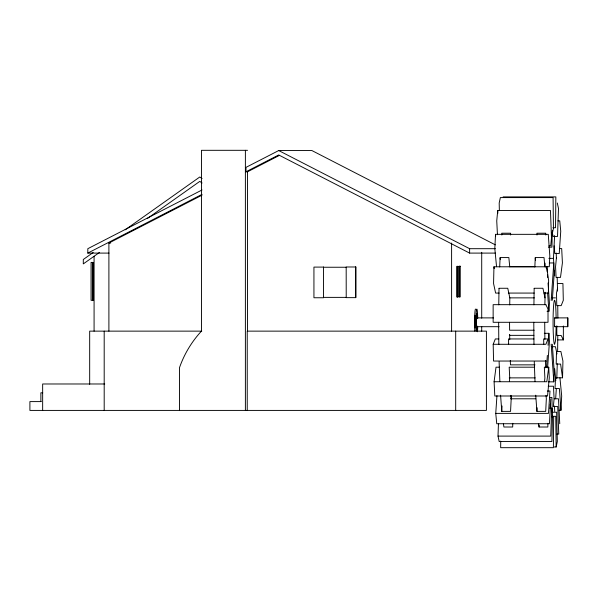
<?xml version="1.0" encoding="UTF-8"?>
<svg xmlns="http://www.w3.org/2000/svg" width="598" height="598" viewBox="0 0 598 598"><rect width="100%" height="100%" fill="white"/><g stroke="black" fill="none" stroke-linecap="round" stroke-linejoin="round"><path stroke-width="0.9" d="M498.642 322.292L498.822 344.463M533.79 322.292L533.969 344.463M557.882 318.173L557.747 305.585M498.762 304.823L499.016 288.453M509.72 304.898L509.825 297.871L507.762 288.266L498.979 288.266M533.909 304.823L534.163 288.453M544.868 304.629L545.159 292.287M557.635 350.787L557.785 335.164M500.728 441.145L500.661 447.685L553.382 447.685L553.688 416.851L551.932 416.851M543.948 293.072L548.336 293.072L548.62 280.507L546.677 266.79L493.948 266.79L493.567 283.542L495.615 293.072L499.128 293.072M512.778 423.317L512.695 427.009L503.905 427.009L503.389 423.474M547.925 423.317L547.843 427.009L539.06 427.009L539.097 425.163M552.298 230.507L551.924 247.146L548.403 247.146M562.554 377.794L562.927 361.043L560.887 351.512L556.491 351.512L556.207 364.077L560.603 364.077L562.554 377.794L556.073 377.794M499.689 266.955L500.1 257.925M549.943 408.142L551.7 408.142L552.574 412.224L551.909 441.548L499.188 441.548L498.014 436.099L498.433 423.989M534.836 266.955L535.255 257.925M551.7 408.142L550.743 436.099L498.014 436.099M556.783 378.556L557.276 363.734M535.479 260.309L535.217 257.574L544.008 257.574L544.883 266.708L549.278 266.708L549.816 256.019L548.261 234.334L495.533 234.334L494.815 248.589L496.549 266.708M511.327 396.1L510.557 411.372L501.767 411.372L502.043 405.982M546.011 395.338L546.34 398.791L545.705 411.372L536.914 411.372L537.101 407.776M544.883 266.708L545.062 263.15M554.675 275.85L553.456 258.366L554.615 235.53M550.736 398.791L549.472 423.735L496.744 423.735L495.749 413.382L496.953 395.682M555.557 377.876L555.011 388.565L559.407 388.565L560.969 410.25L559.115 410.25M560.969 410.25L561.686 395.996L559.952 377.876M547.058 311.281L548.889 311.281L549.45 303.223L548.037 282.981M546.258 268.255L546.385 266.416M548.321 381.838L553.808 381.838L554.361 373.571L552.313 344.284M555.654 398.799L556.312 388.827M546.512 367.336L547.349 355.376M548.052 345.263L548.889 333.303L544.315 333.303M551.177 300.473L553.793 262.956L549.218 262.956M547.596 367.905L549.45 341.361L548.889 333.303M552.32 300.241L554.376 270.804M548.979 245.793L550.736 245.793L551.483 238.026L550.466 210.489L497.738 210.489L496.744 220.849L497.446 234.7M509.384 381.531L509.735 377.876L509.19 367.187L534.642 367.187M544.531 381.531L544.883 377.876L544.337 367.187L548.732 367.187L549.278 377.876L547.536 395.996L494.815 395.996L494.09 381.741L496.011 367.187L499.524 367.187M556.432 257.574L555.557 266.708L556.095 277.397L560.49 277.397L562.412 262.843L561.686 248.589L559.84 248.589M548.187 386.211L553.456 386.211L554.092 398.791L553.352 406.558L557.747 406.558L558.756 434.088L556.91 434.088M548.732 367.187L546.811 381.741L494.09 381.741M554.757 326.194L554.6 326.695L554.623 317.889L567.808 317.889L567.779 326.695L554.6 326.695M552.574 232.36L553.449 228.272L553.075 197.594L500.354 197.594L499.188 203.036L499.352 210.369M554.294 446.99L556.147 446.99L557.314 441.548L556.648 412.224L552.253 412.224M546.295 361.043L493.567 361.043L493.193 344.284L495.331 338.946L498.844 338.946M567.808 317.889L567.779 326.695M93.198 252.483L83.301 259.495L83.301 263.897L99.41 252.491M125.176 229.834L199.792 176.978L202.072 178.6M147.258 218.599L199.792 181.381L202.072 183.003M202.064 189.955L87.816 248.693L87.816 253.096L109.015 253.096M495.323 244.851L311.894 150.554L278.713 150.554L246.002 167.373L246.002 171.776L247.542 171.776L279.43 155.375M87.816 253.096L202.064 194.357M246.002 171.776L278.713 154.957L469.617 253.096L495.421 253.096M108.896 331.135L108.896 243.042L201.945 195.217M247.542 150.315L201.451 150.315L201.451 331.135A104.486 104.231 -90 0 0 179.482 367.688L179.482 410.415M503.12 196.899L555.841 196.899L555.535 227.733L552.896 227.733M557.904 220.849L559.75 220.849L560.745 231.202L559.235 253.559L554.839 253.559L554.092 245.793M108.896 243.042L110.72 243.042M278.713 150.554L469.617 248.693L495.421 248.693M548.882 258.366L553.456 258.366M457.455 266.499L459.04 266.499M509.272 266.708L535.188 266.708M323.548 267.097L313.935 267.097L313.935 297.752L323.548 297.752L323.511 267.097M323.548 267.246L346.22 267.246M557.381 283.542L562.927 283.542L563.309 300.301L561.171 305.638L556.775 305.638L556.491 293.072L557.523 288.266L557.56 291.002M534.126 288.266L542.917 288.266L544.98 297.871M508.33 293.072L534.246 293.072M457.455 296.623L459.04 296.623M323.548 297.378L346.22 297.378M509.825 297.871L534.373 297.871M551.947 297.871L555.46 297.871M476.09 317.889L493.597 317.889M476.09 326.695L499.121 326.695M534.156 330.223L509.616 330.223L509.556 322.292M201.743 331.135L89.678 331.135L89.678 384.297M533.909 335.351L509.369 335.351L509.668 334.551L509.735 339.769M533.962 338.946L508.509 338.946L508.636 344.328M557.807 339.911L563.361 339.911L563.361 326M493.193 344.284L545.914 344.284L548.052 338.946L543.657 338.946L543.784 344.328M551.947 346.705L555.46 346.705L557.007 353.911M535.008 364.862L510.46 364.862L510.296 360.489M509.272 377.876L535.188 377.876M104.747 383.983L42.652 383.983L42.652 410.415M547.349 391.025L549.988 391.025L548.478 413.382L495.749 413.382M42.712 392.796L40.881 392.796L40.881 401.602M550.167 397.438L551.924 397.438L552.238 411.297M510.729 398.791L535.733 398.791M554.092 398.791L558.487 398.791L559.75 423.735M41.21 401.602L29.9 401.602L29.9 410.415L486.413 410.415L486.413 331.135L247.236 331.135L247.236 410.415M552.26 416.305L555.774 416.305L556.147 446.99M563.361 339.911L561.208 335.508L556.813 335.508L556.813 325.813M554.623 317.889L554.78 318.57M557.314 203.036L558.487 208.478L557.53 236.442L553.135 236.442L552.253 232.36M538.544 423.474L539.06 427.009M493.948 266.79L494.21 268.614M554.675 368.734L555.819 380.612M509.735 266.708L508.853 257.574L500.07 257.574L500.242 259.397M510.864 395.338L511.193 398.791M474.842 331.135L474.812 330.694A13.253 0.927 90 0 1 474.707 316.036A13.253 0.927 90 0 1 475.619 309.106M535.726 395.181L536.914 411.372M500.578 395.181L501.767 411.372M495.533 234.334L495.667 236.143M546.886 266.424L547.267 271.941M547.462 274.706L547.656 277.465M547.611 292.975L548.889 311.281M551.177 344.119L553.808 381.838M545.795 235.007L545.705 233.213L536.914 233.213L537.004 235.007M554.458 405.982L554.735 411.372M510.647 235.007L510.557 233.213L501.767 233.213L501.857 235.007M556.185 252.999L556.402 257.925M557.187 277.42L557.486 288.453M545.451 360.579L545.727 367.83M534.261 361.753L535.016 381.599M497.738 210.489L497.842 213.247M499.113 361.753L499.861 381.599M544.883 339.335L544.703 322.292M556.11 318.278L556.095 316.589A22.021 1.54 90 0 0 555.011 301.018L554.615 300.271A22.021 1.54 90 0 0 553.075 322.292A22.021 1.54 90 0 0 554.615 344.313L555.378 341.361A22.021 1.54 -90 0 0 556.125 326.388M550.22 404.046L550.22 408.621M481.711 252.319L481.711 318.151M481.711 326.501L481.711 331.135M469.617 248.693L469.617 253.096M459.57 266.237L459.57 296.885M457.313 266.349L457.313 297.004M455.691 331.135L455.691 410.415M451.602 243.042L451.602 331.135M355.75 266.985L355.75 297.64M247.542 171.776L247.542 331.135M245.389 150.315L245.389 410.415M104.194 331.135L104.194 410.415M94.08 256.258L94.08 331.135M93.221 262.425L93.221 300.308M92.653 262.425L92.653 300.301M92.384 262.425L92.384 300.301M475.051 327.876A8.806 0.613 90 0 1 475.133 315.482M476.128 330.694A13.253 0.927 -90 0 1 476.412 310.601A13.253 0.927 -90 0 1 477.727 318.45M477.712 326.964A13.253 0.927 -90 0 1 477.488 331.77M477.398 326.104A8.806 0.613 90 0 1 476.457 329.139A8.806 0.613 90 0 1 476.471 315.318A8.806 0.613 90 0 1 477.406 318.659M93.49 262.425L91.06 262.425L91.06 300.308L93.49 300.301L93.49 262.425M460.236 266.237L459.04 266.237L459.04 296.885L460.236 296.885L460.236 266.237M457.978 266.349L456.782 266.349L456.782 297.004L457.978 297.004L457.978 266.349M355.788 266.985L346.182 266.985L346.22 297.64L355.788 297.64L355.788 266.985M545.862 304.674L493.141 304.674L493.141 322.292L548.015 322.292L548.015 309.076L545.862 304.674"/></g></svg>
